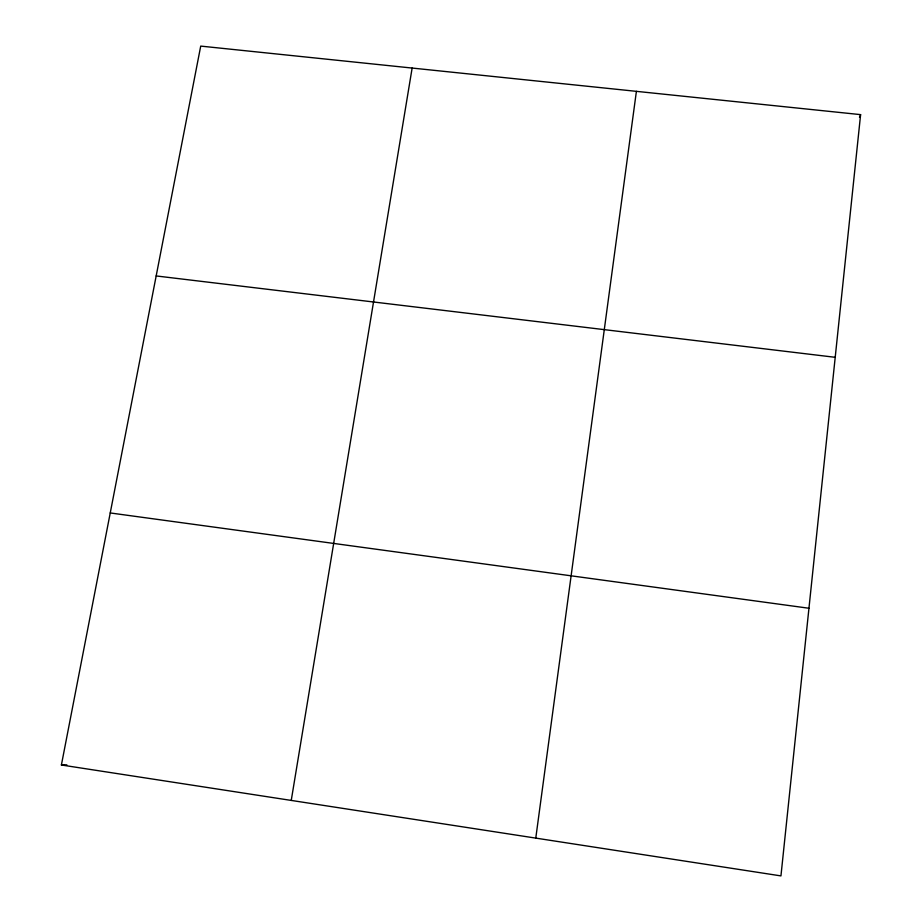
<?xml version="1.0" encoding="UTF-8"?>
<svg xmlns="http://www.w3.org/2000/svg" width="922" height="922" viewBox="0 0 922 922"><rect width="100%" height="100%" fill="white"/><g stroke="black" fill="none" stroke-linecap="round" stroke-linejoin="round"><path stroke-width="1.38" d="M860.606 114.628L780.946 875.9L61.394 764.995L200.719 46.1L860.606 114.628L859.488 117.255M535.774 838.11L636.399 91.347M291.248 800.423L412.134 68.055M61.394 764.995L66.857 764.857M156.175 275.943L835.217 357.31M110.237 512.955L808.951 608.255"/></g></svg>
